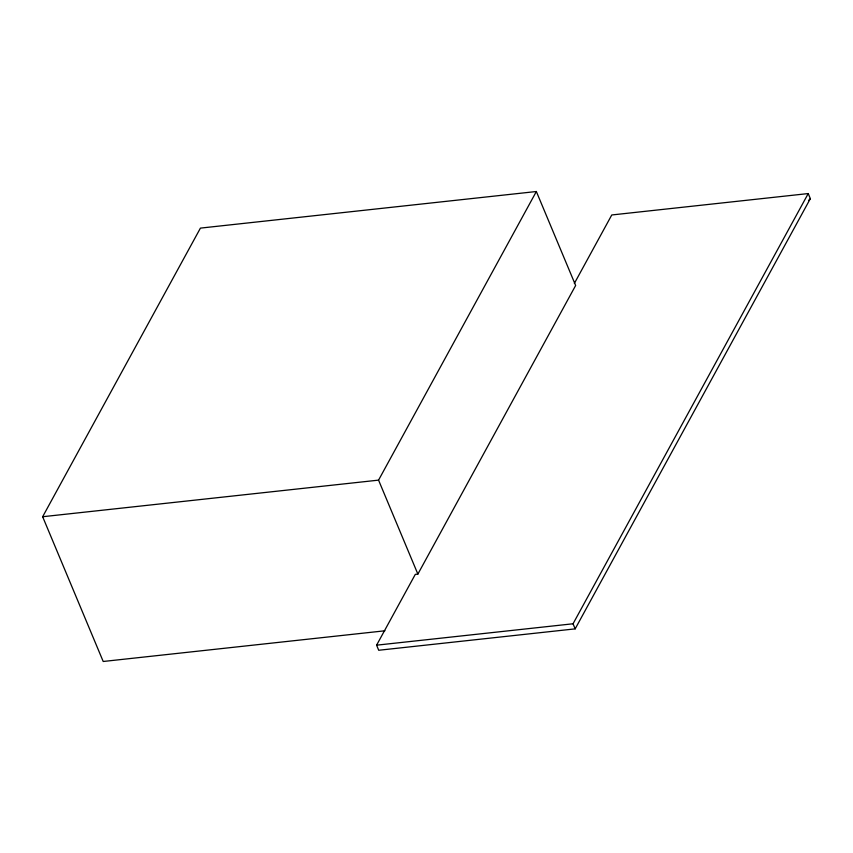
<?xml version="1.0" encoding="UTF-8"?>
<svg xmlns="http://www.w3.org/2000/svg" width="853" height="853" viewBox="0 0 853 853"><rect width="100%" height="100%" fill="white"/><g stroke="black" fill="none" stroke-linecap="round" stroke-linejoin="round"><path stroke-width="1.28" d="M384.895 630.793L103.202 661.48L42.65 516.726L200.423 228.114L536.345 191.52L575.647 285.478L417.874 574.101L415.294 574.378L376.589 645.177L378.721 650.263L575.167 628.864L810.35 198.642L808.228 193.567L611.772 214.967L574.346 283.441M417.874 574.101L378.561 480.132L536.345 191.52M575.167 628.864L573.045 623.778L808.228 193.567M808.505 200.54L810.35 198.642M42.65 516.726L378.561 480.132M376.589 645.177L573.045 623.778"/></g></svg>
